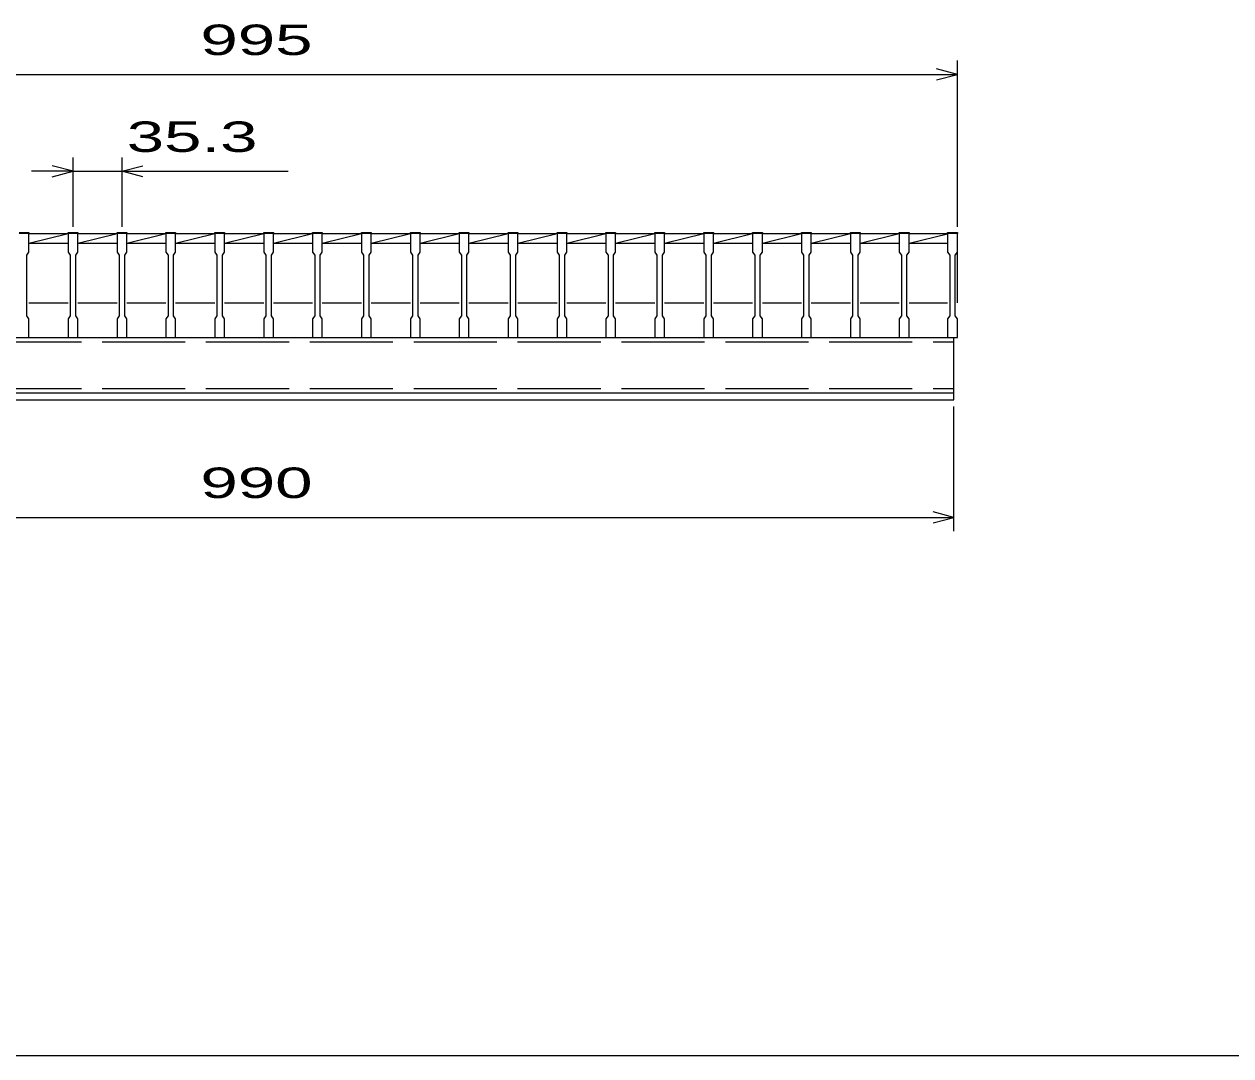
# Model space of a CAD drawing. Units: millimetres, scale not verified. Extents: x -1820 to 1731, y -1282 to 1054.
# Drawn here: x -1098 to -227, y -1146 to -401 of the extents above; entities that cross this region are included whole.
import ezdxf
from ezdxf.enums import TextEntityAlignment as Align

# ---------------------------------------------------------------- set-up
doc = ezdxf.new("R2010")
doc.units = ezdxf.units.MM
doc.header["$LTSCALE"] = 10
doc.linetypes.add('DASHED', pattern=[7.5, 6, -1.5])
for name, color, linetype, lineweight in [('0_2', 150, 'Continuous', 25), ('16', 3, 'Continuous', 25), ('22', 4, 'Continuous', 25)]:
    doc.layers.add(name, color=color, linetype=linetype, lineweight=lineweight)
doc.styles.add('ベクトル', font='')
doc.styles.get('ベクトル').set_extended_font_data('ベクトル')

msp = doc.modelspace()

# ---------------------------------------------------------------- linework, layer by layer
at = {"layer": '0_2'}
msp.add_line((1731, -1146.5), (-1729, -1146.5), dxfattribs=at)
at = {"layer": '16'}
for p, q in [((-1101.3, -551.8), (-1094.3, -551.8)), ((-1094.3, -552.5), (-1101.3, -552.5)), ((-1094.3, -551.8), (-1094.3, -552.5)), ((-1094.3, -566), (-1094.3, -552.5)), ((-1094.3, -552.5), (-1066, -552.5)), ((-1094.3, -559.5), (-1066, -552.5)), ((-1066, -552.5), (-1066, -551.8)), ((-1066, -551.8), (-1059, -551.8)), ((-1066, -552.5), (-1066, -566)), ((-1059, -552.5), (-1066, -552.5)), ((-1059, -551.8), (-1059, -552.5)), ((-1059, -566), (-1059, -552.5)), ((-1059, -552.5), (-1030.7, -552.5)), ((-1059, -559.5), (-1030.7, -552.5)), ((-1030.7, -552.5), (-1030.7, -551.8)), ((-1030.7, -551.8), (-1023.7, -551.8)), ((-1030.7, -552.5), (-1030.7, -566)), ((-1023.7, -552.5), (-1030.7, -552.5)), ((-1023.7, -551.8), (-1023.7, -552.5)), ((-1023.7, -566), (-1023.7, -552.5)), ((-1023.7, -552.5), (-995.4, -552.5)), ((-1023.7, -559.5), (-995.4, -552.5)), ((-995.4, -552.5), (-995.4, -551.8)), ((-995.4, -551.8), (-988.4, -551.8)), ((-995.4, -552.5), (-995.4, -566)), ((-988.4, -552.5), (-995.4, -552.5)), ((-988.4, -551.8), (-988.4, -552.5)), ((-988.4, -566), (-988.4, -552.5)), ((-988.4, -552.5), (-960.1, -552.5)), ((-988.4, -559.5), (-960.1, -552.5)), ((-960.1, -552.5), (-960.1, -551.8)), ((-960.1, -551.8), (-953.1, -551.8)), ((-960.1, -552.5), (-960.1, -566)), ((-953.1, -552.5), (-960.1, -552.5)), ((-953.1, -551.8), (-953.1, -552.5)), ((-953.1, -566), (-953.1, -552.5)), ((-953.1, -552.5), (-924.8, -552.5)), ((-953.1, -559.5), (-924.8, -552.5)), ((-924.8, -552.5), (-924.8, -551.8)), ((-924.8, -551.8), (-917.8, -551.8)), ((-924.8, -552.5), (-924.8, -566)), ((-917.8, -552.5), (-924.8, -552.5)), ((-917.8, -551.8), (-917.8, -552.5)), ((-917.8, -566), (-917.8, -552.5)), ((-917.8, -552.5), (-889.5, -552.5)), ((-917.8, -559.5), (-889.5, -552.5)), ((-889.5, -552.5), (-889.5, -551.8)), ((-889.5, -551.8), (-882.5, -551.8)), ((-889.5, -552.5), (-889.5, -566)), ((-882.5, -552.5), (-889.5, -552.5)), ((-882.5, -551.8), (-882.5, -552.5)), ((-882.5, -566), (-882.5, -552.5)), ((-882.5, -552.5), (-854.2, -552.5)), ((-882.5, -559.5), (-854.2, -552.5)), ((-854.2, -552.5), (-854.2, -551.8)), ((-854.2, -551.8), (-847.2, -551.8)), ((-854.2, -552.5), (-854.2, -566)), ((-847.2, -552.5), (-854.2, -552.5)), ((-847.2, -551.8), (-847.2, -552.5)), ((-847.2, -566), (-847.2, -552.5)), ((-847.2, -552.5), (-818.9, -552.5)), ((-847.2, -559.5), (-818.9, -552.5)), ((-818.9, -552.5), (-818.9, -551.8)), ((-818.9, -551.8), (-811.9, -551.8)), ((-818.9, -552.5), (-818.9, -566)), ((-811.9, -552.5), (-818.9, -552.5)), ((-811.9, -551.8), (-811.9, -552.5)), ((-811.9, -566), (-811.9, -552.5)), ((-811.9, -552.5), (-783.6, -552.5)), ((-811.9, -559.5), (-783.6, -552.5)), ((-783.6, -552.5), (-783.6, -551.8)), ((-783.6, -551.8), (-776.6, -551.8)), ((-783.6, -552.5), (-783.6, -566)), ((-776.6, -552.5), (-783.6, -552.5)), ((-776.6, -551.8), (-776.6, -552.5)), ((-776.6, -566), (-776.6, -552.5)), ((-776.6, -552.5), (-748.3, -552.5)), ((-776.6, -559.5), (-748.3, -552.5)), ((-748.3, -552.5), (-748.3, -551.8)), ((-748.3, -551.8), (-741.3, -551.8)), ((-748.3, -552.5), (-748.3, -566)), ((-741.3, -552.5), (-748.3, -552.5)), ((-741.3, -551.8), (-741.3, -552.5)), ((-741.3, -566), (-741.3, -552.5)), ((-741.3, -552.5), (-713, -552.5)), ((-741.3, -559.5), (-713, -552.5)), ((-713, -552.5), (-713, -551.8)), ((-713, -551.8), (-706, -551.8)), ((-713, -552.5), (-713, -566)), ((-706, -552.5), (-713, -552.5)), ((-706, -551.8), (-706, -552.5)), ((-706, -566), (-706, -552.5)), ((-706, -552.5), (-677.7, -552.5)), ((-706, -559.5), (-677.7, -552.5)), ((-677.7, -552.5), (-677.7, -551.8)), ((-677.7, -551.8), (-670.7, -551.8)), ((-677.7, -552.5), (-677.7, -566)), ((-670.7, -552.5), (-677.7, -552.5)), ((-670.7, -551.8), (-670.7, -552.5)), ((-670.7, -566), (-670.7, -552.5)), ((-670.7, -552.5), (-642.4, -552.5)), ((-670.7, -559.5), (-642.4, -552.5)), ((-642.4, -552.5), (-642.4, -551.8)), ((-642.4, -551.8), (-635.4, -551.8)), ((-642.4, -552.5), (-642.4, -566)), ((-635.4, -552.5), (-642.4, -552.5)), ((-635.4, -551.8), (-635.4, -552.5)), ((-635.4, -566), (-635.4, -552.5)), ((-635.4, -552.5), (-607.1, -552.5)), ((-635.4, -559.5), (-607.1, -552.5)), ((-607.1, -552.5), (-607.1, -551.8)), ((-607.1, -551.8), (-600.1, -551.8)), ((-607.1, -552.5), (-607.1, -566)), ((-600.1, -552.5), (-607.1, -552.5)), ((-600.1, -551.8), (-600.1, -552.5)), ((-600.1, -566), (-600.1, -552.5)), ((-600.1, -552.5), (-571.8, -552.5)), ((-600.1, -559.5), (-571.8, -552.5)), ((-571.8, -552.5), (-571.8, -551.8)), ((-571.8, -551.8), (-564.8, -551.8)), ((-571.8, -552.5), (-571.8, -566)), ((-564.8, -552.5), (-571.8, -552.5)), ((-564.8, -551.8), (-564.8, -552.5)), ((-564.8, -566), (-564.8, -552.5)), ((-564.8, -552.5), (-536.5, -552.5)), ((-564.8, -559.5), (-536.5, -552.5)), ((-536.5, -552.5), (-536.5, -551.8)), ((-536.5, -551.8), (-529.5, -551.8)), ((-536.5, -552.5), (-536.5, -566)), ((-529.5, -552.5), (-536.5, -552.5)), ((-529.5, -551.8), (-529.5, -552.5)), ((-529.5, -566), (-529.5, -552.5)), ((-529.5, -552.5), (-501.2, -552.5)), ((-529.5, -559.5), (-501.2, -552.5)), ((-501.2, -552.5), (-501.2, -551.8)), ((-501.2, -551.8), (-494.2, -551.8)), ((-501.2, -552.5), (-501.2, -566)), ((-494.2, -552.5), (-501.2, -552.5)), ((-494.2, -551.8), (-494.2, -552.5)), ((-494.2, -566), (-494.2, -552.5)), ((-494.2, -552.5), (-465.9, -552.5)), ((-494.2, -559.5), (-465.9, -552.5)), ((-465.9, -552.5), (-465.9, -551.8)), ((-465.9, -551.8), (-458.9, -551.8)), ((-465.9, -552.5), (-465.9, -566)), ((-458.9, -552.5), (-465.9, -552.5)), ((-458.9, -551.8), (-458.9, -552.5)), ((-458.9, -566), (-458.9, -552.5)), ((-458.9, -552.5), (-431, -552.5)), ((-458.9, -559.5), (-431, -552.6)), ((-431, -552.5), (-431, -551.8)), ((-431, -551.8), (-424, -551.8)), ((-431, -552.5), (-431, -566)), ((-424, -552.5), (-431, -552.5)), ((-424, -551.8), (-424, -552.5)), ((-424, -566), (-424, -552.5)), ((-424, -602.5), (-424, -552.5)), ((-1095.8, -568), (-1094.3, -566)), ((-1094.3, -559.5), (-1066, -559.5)), ((-1066, -566), (-1064.5, -568)), ((-1060.5, -568), (-1059, -566)), ((-1059, -559.5), (-1030.7, -559.5)), ((-1030.7, -566), (-1029.2, -568)), ((-1025.2, -568), (-1023.7, -566)), ((-1023.7, -559.5), (-995.4, -559.5)), ((-995.4, -566), (-993.9, -568)), ((-989.9, -568), (-988.4, -566)), ((-988.4, -559.5), (-960.1, -559.5)), ((-960.1, -566), (-958.6, -568)), ((-954.6, -568), (-953.1, -566)), ((-953.1, -559.5), (-924.8, -559.5)), ((-924.8, -566), (-923.3, -568)), ((-919.3, -568), (-917.8, -566)), ((-917.8, -559.5), (-889.5, -559.5)), ((-889.5, -566), (-888, -568)), ((-884, -568), (-882.5, -566)), ((-882.5, -559.5), (-854.2, -559.5)), ((-854.2, -566), (-852.7, -568)), ((-848.7, -568), (-847.2, -566)), ((-847.2, -559.5), (-818.9, -559.5)), ((-818.9, -566), (-817.4, -568)), ((-813.4, -568), (-811.9, -566)), ((-811.9, -559.5), (-783.6, -559.5)), ((-783.6, -566), (-782.1, -568)), ((-778.1, -568), (-776.6, -566)), ((-776.6, -559.5), (-748.3, -559.5)), ((-748.3, -566), (-746.8, -568)), ((-742.8, -568), (-741.3, -566)), ((-741.3, -559.5), (-713, -559.5)), ((-713, -566), (-711.5, -568)), ((-707.5, -568), (-706, -566)), ((-706, -559.5), (-677.7, -559.5)), ((-677.7, -566), (-676.2, -568)), ((-672.2, -568), (-670.7, -566)), ((-670.7, -559.5), (-642.4, -559.5)), ((-642.4, -566), (-640.9, -568)), ((-636.9, -568), (-635.4, -566)), ((-635.4, -559.5), (-607.1, -559.5)), ((-607.1, -566), (-605.6, -568)), ((-601.6, -568), (-600.1, -566)), ((-600.1, -559.5), (-571.8, -559.5)), ((-571.8, -566), (-570.3, -568)), ((-566.3, -568), (-564.8, -566)), ((-564.8, -559.5), (-536.5, -559.5)), ((-536.5, -566), (-535, -568)), ((-531, -568), (-529.5, -566)), ((-529.5, -559.5), (-501.2, -559.5)), ((-501.2, -566), (-499.7, -568)), ((-495.7, -568), (-494.2, -566)), ((-494.2, -559.5), (-465.9, -559.5)), ((-465.9, -566), (-464.4, -568)), ((-460.4, -568), (-458.9, -566)), ((-458.9, -559.5), (-431, -559.5)), ((-431, -566), (-429.5, -568)), ((-425.5, -568), (-424, -566)), ((-1095.8, -612), (-1095.8, -568)), ((-1064.5, -568), (-1064.5, -612)), ((-1060.5, -612), (-1060.5, -568)), ((-1029.2, -568), (-1029.2, -612)), ((-1025.2, -612), (-1025.2, -568)), ((-993.9, -568), (-993.9, -612)), ((-989.9, -612), (-989.9, -568)), ((-958.6, -568), (-958.6, -612)), ((-954.6, -612), (-954.6, -568)), ((-923.3, -568), (-923.3, -612)), ((-919.3, -612), (-919.3, -568)), ((-888, -568), (-888, -612)), ((-884, -612), (-884, -568)), ((-852.7, -568), (-852.7, -612)), ((-848.7, -612), (-848.7, -568)), ((-817.4, -568), (-817.4, -612)), ((-813.4, -612), (-813.4, -568)), ((-782.1, -568), (-782.1, -612)), ((-778.1, -612), (-778.1, -568)), ((-746.8, -568), (-746.8, -612)), ((-742.8, -612), (-742.8, -568)), ((-711.5, -568), (-711.5, -612)), ((-707.5, -612), (-707.5, -568)), ((-676.2, -568), (-676.2, -612)), ((-672.2, -612), (-672.2, -568)), ((-640.9, -568), (-640.9, -612)), ((-636.9, -612), (-636.9, -568)), ((-605.6, -568), (-605.6, -612)), ((-601.6, -612), (-601.6, -568)), ((-570.3, -568), (-570.3, -612)), ((-566.3, -612), (-566.3, -568)), ((-535, -568), (-535, -612)), ((-531, -612), (-531, -568)), ((-499.7, -568), (-499.7, -612)), ((-495.7, -612), (-495.7, -568)), ((-464.4, -568), (-464.4, -612)), ((-460.4, -612), (-460.4, -568)), ((-429.5, -568), (-429.5, -612)), ((-425.5, -612), (-425.5, -568)), ((-1094.3, -602.5), (-1066, -602.5)), ((-1059, -602.5), (-1030.7, -602.5)), ((-1023.7, -602.5), (-995.4, -602.5)), ((-988.4, -602.5), (-960.1, -602.5)), ((-953.1, -602.5), (-924.8, -602.5)), ((-917.8, -602.5), (-889.5, -602.5)), ((-882.5, -602.5), (-854.2, -602.5)), ((-847.2, -602.5), (-818.9, -602.5)), ((-811.9, -602.5), (-783.6, -602.5)), ((-776.6, -602.5), (-748.3, -602.5)), ((-741.3, -602.5), (-713, -602.5)), ((-706, -602.5), (-677.7, -602.5)), ((-670.7, -602.5), (-642.4, -602.5)), ((-635.4, -602.5), (-607.1, -602.5)), ((-600.1, -602.5), (-571.8, -602.5)), ((-564.8, -602.5), (-536.5, -602.5)), ((-529.5, -602.5), (-501.2, -602.5)), ((-494.2, -602.5), (-465.9, -602.5)), ((-458.9, -602.5), (-431, -602.5)), ((-1094.3, -614), (-1095.8, -612)), ((-1094.3, -627.5), (-1094.3, -614)), ((-1064.5, -612), (-1066, -614)), ((-1066, -614), (-1066, -627.5)), ((-1059, -614), (-1060.5, -612)), ((-1059, -627.5), (-1059, -614)), ((-1029.2, -612), (-1030.7, -614)), ((-1030.7, -614), (-1030.7, -627.5)), ((-1023.7, -614), (-1025.2, -612)), ((-1023.7, -627.5), (-1023.7, -614)), ((-993.9, -612), (-995.4, -614)), ((-995.4, -614), (-995.4, -627.5)), ((-988.4, -614), (-989.9, -612)), ((-988.4, -627.5), (-988.4, -614)), ((-958.6, -612), (-960.1, -614)), ((-960.1, -614), (-960.1, -627.5)), ((-953.1, -614), (-954.6, -612)), ((-953.1, -627.5), (-953.1, -614)), ((-923.3, -612), (-924.8, -614)), ((-924.8, -614), (-924.8, -627.5)), ((-917.8, -614), (-919.3, -612)), ((-917.8, -627.5), (-917.8, -614)), ((-888, -612), (-889.5, -614)), ((-889.5, -614), (-889.5, -627.5)), ((-882.5, -614), (-884, -612)), ((-882.5, -627.5), (-882.5, -614)), ((-852.7, -612), (-854.2, -614)), ((-854.2, -614), (-854.2, -627.5)), ((-847.2, -614), (-848.7, -612)), ((-847.2, -627.5), (-847.2, -614)), ((-817.4, -612), (-818.9, -614)), ((-818.9, -614), (-818.9, -627.5)), ((-811.9, -614), (-813.4, -612)), ((-811.9, -627.5), (-811.9, -614)), ((-782.1, -612), (-783.6, -614)), ((-783.6, -614), (-783.6, -627.5)), ((-776.6, -614), (-778.1, -612)), ((-776.6, -627.5), (-776.6, -614)), ((-746.8, -612), (-748.3, -614)), ((-748.3, -614), (-748.3, -627.5)), ((-741.3, -614), (-742.8, -612)), ((-741.3, -627.5), (-741.3, -614)), ((-711.5, -612), (-713, -614)), ((-713, -614), (-713, -627.5)), ((-706, -614), (-707.5, -612)), ((-706, -627.5), (-706, -614)), ((-676.2, -612), (-677.7, -614)), ((-677.7, -614), (-677.7, -627.5)), ((-670.7, -614), (-672.2, -612)), ((-670.7, -627.5), (-670.7, -614)), ((-640.9, -612), (-642.4, -614)), ((-642.4, -614), (-642.4, -627.5)), ((-635.4, -614), (-636.9, -612)), ((-635.4, -627.5), (-635.4, -614)), ((-605.6, -612), (-607.1, -614)), ((-607.1, -614), (-607.1, -627.5)), ((-600.1, -614), (-601.6, -612)), ((-600.1, -627.5), (-600.1, -614)), ((-570.3, -612), (-571.8, -614)), ((-571.8, -614), (-571.8, -627.5)), ((-564.8, -614), (-566.3, -612)), ((-564.8, -627.5), (-564.8, -614)), ((-535, -612), (-536.5, -614)), ((-536.5, -614), (-536.5, -627.5)), ((-529.5, -614), (-531, -612)), ((-529.5, -627.5), (-529.5, -614)), ((-499.7, -612), (-501.2, -614)), ((-501.2, -614), (-501.2, -627.5)), ((-494.2, -614), (-495.7, -612)), ((-494.2, -627.5), (-494.2, -614)), ((-464.4, -612), (-465.9, -614)), ((-465.9, -614), (-465.9, -627.5)), ((-458.9, -614), (-460.4, -612)), ((-458.9, -627.5), (-458.9, -614)), ((-429.5, -612), (-431, -614)), ((-431, -614), (-431, -627.5)), ((-424, -614), (-425.5, -612)), ((-424, -627.5), (-424, -614)), ((-1416.5, -627.5), (-426.5, -627.5)), ((-1101.3, -627.5), (-1094.3, -627.5)), ((-1066, -627.5), (-1059, -627.5)), ((-1030.7, -627.5), (-1023.7, -627.5)), ((-995.4, -627.5), (-988.4, -627.5)), ((-960.1, -627.5), (-953.1, -627.5)), ((-924.8, -627.5), (-917.8, -627.5)), ((-889.5, -627.5), (-882.5, -627.5)), ((-854.2, -627.5), (-847.2, -627.5)), ((-818.9, -627.5), (-811.9, -627.5)), ((-783.6, -627.5), (-776.6, -627.5)), ((-748.3, -627.5), (-741.3, -627.5)), ((-713, -627.5), (-706, -627.5)), ((-677.7, -627.5), (-670.7, -627.5)), ((-642.4, -627.5), (-635.4, -627.5)), ((-607.1, -627.5), (-600.1, -627.5)), ((-571.8, -627.5), (-564.8, -627.5)), ((-536.5, -627.5), (-529.5, -627.5)), ((-501.2, -627.5), (-494.2, -627.5)), ((-465.9, -627.5), (-458.9, -627.5)), ((-431, -627.5), (-424, -627.5)), ((-426.5, -667.5), (-426.5, -627.5)), ((-1416.5, -667.5), (-426.5, -667.5)), ((-1416.5, -667.5), (-426.5, -667.5)), ((-426.5, -672.5), (-426.5, -667.5)), ((-1416.5, -672.5), (-426.5, -672.5))]:
    msp.add_line(p, q, dxfattribs=at)
at = {"layer": '16', "linetype": 'DASHED'}
for p, q in [((-1416.5, -630.7), (-426.5, -630.7)), ((-1416.5, -664.3), (-426.5, -664.3))]:
    msp.add_line(p, q, dxfattribs=at)
at = {"layer": '22'}
for p, q in [((-424, -437.5), (-439, -433.5)), ((-424, -547.5), (-424, -427.5)), ((-1419, -437.5), (-424, -437.5)), ((-439, -441.5), (-424, -437.5)), ((-1062.5, -507.5), (-1077.5, -503.5)), ((-1062.5, -547.5), (-1062.5, -497.5)), ((-1027.2, -497.5), (-1027.2, -547.5)), ((-1027.2, -507.5), (-1012.2, -503.5)), ((-1062.5, -507.5), (-1092.5, -507.5)), ((-1077.5, -511.5), (-1062.5, -507.5)), ((-1062.5, -507.5), (-1027.2, -507.5)), ((-1012.2, -511.5), (-1027.2, -507.5)), ((-1027.2, -507.5), (-907.2, -507.5)), ((-426.5, -767.5), (-426.5, -677.5)), ((-1416.5, -757.5), (-426.5, -757.5)), ((-426.5, -757.5), (-441.5, -753.5)), ((-441.5, -761.5), (-426.5, -757.5))]:
    msp.add_line(p, q, dxfattribs=at)

# ---------------------------------------------------------------- texts
at = {"layer": '22', "color": 2, "style": 'ベクトル', "width": 1.65}
for s, p in [(' 995 ', (-984, -412.5)), (' 35.3 ', (-1037.2, -482.5)), (' 990 ', (-984, -732.5))]:
    msp.add_text(s, height=21.99, dxfattribs=at).set_placement(p, align=Align.MIDDLE_LEFT)

doc.saveas('drawing.dxf')
